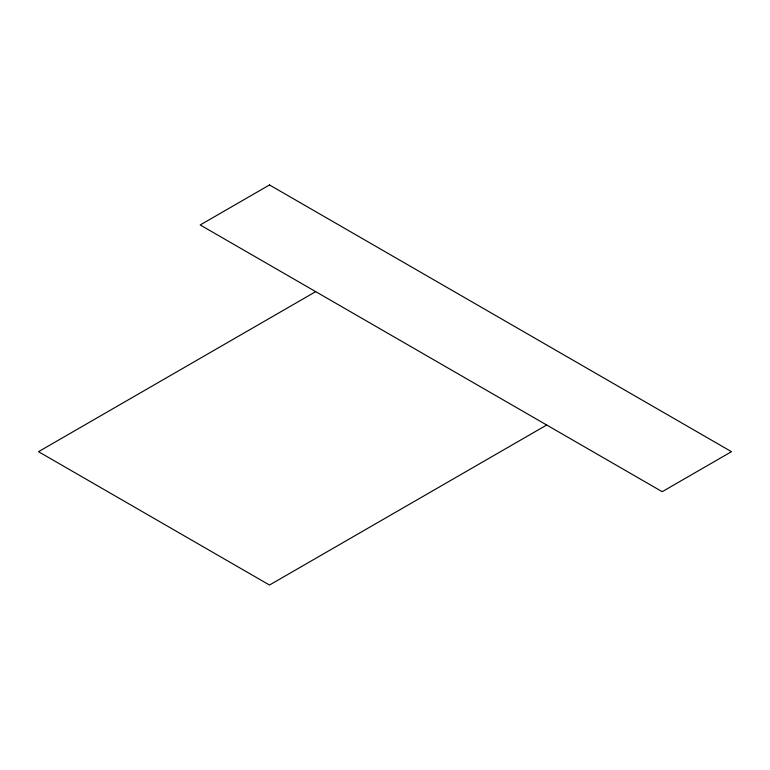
<?xml version="1.0" encoding="UTF-8"?>
<svg xmlns="http://www.w3.org/2000/svg" width="770" height="770" viewBox="0 0 770 770"><rect width="100%" height="100%" fill="white"/><g stroke="black" fill="none" stroke-linecap="round" stroke-linejoin="round"><path stroke-width="1.16" d="M315.7 291.647L38.5 451.682L269.5 585.046L546.7 425.011M269.5 184.954L200.2 224.956L662.2 491.693L731.5 451.682L269.5 184.954"/></g></svg>
